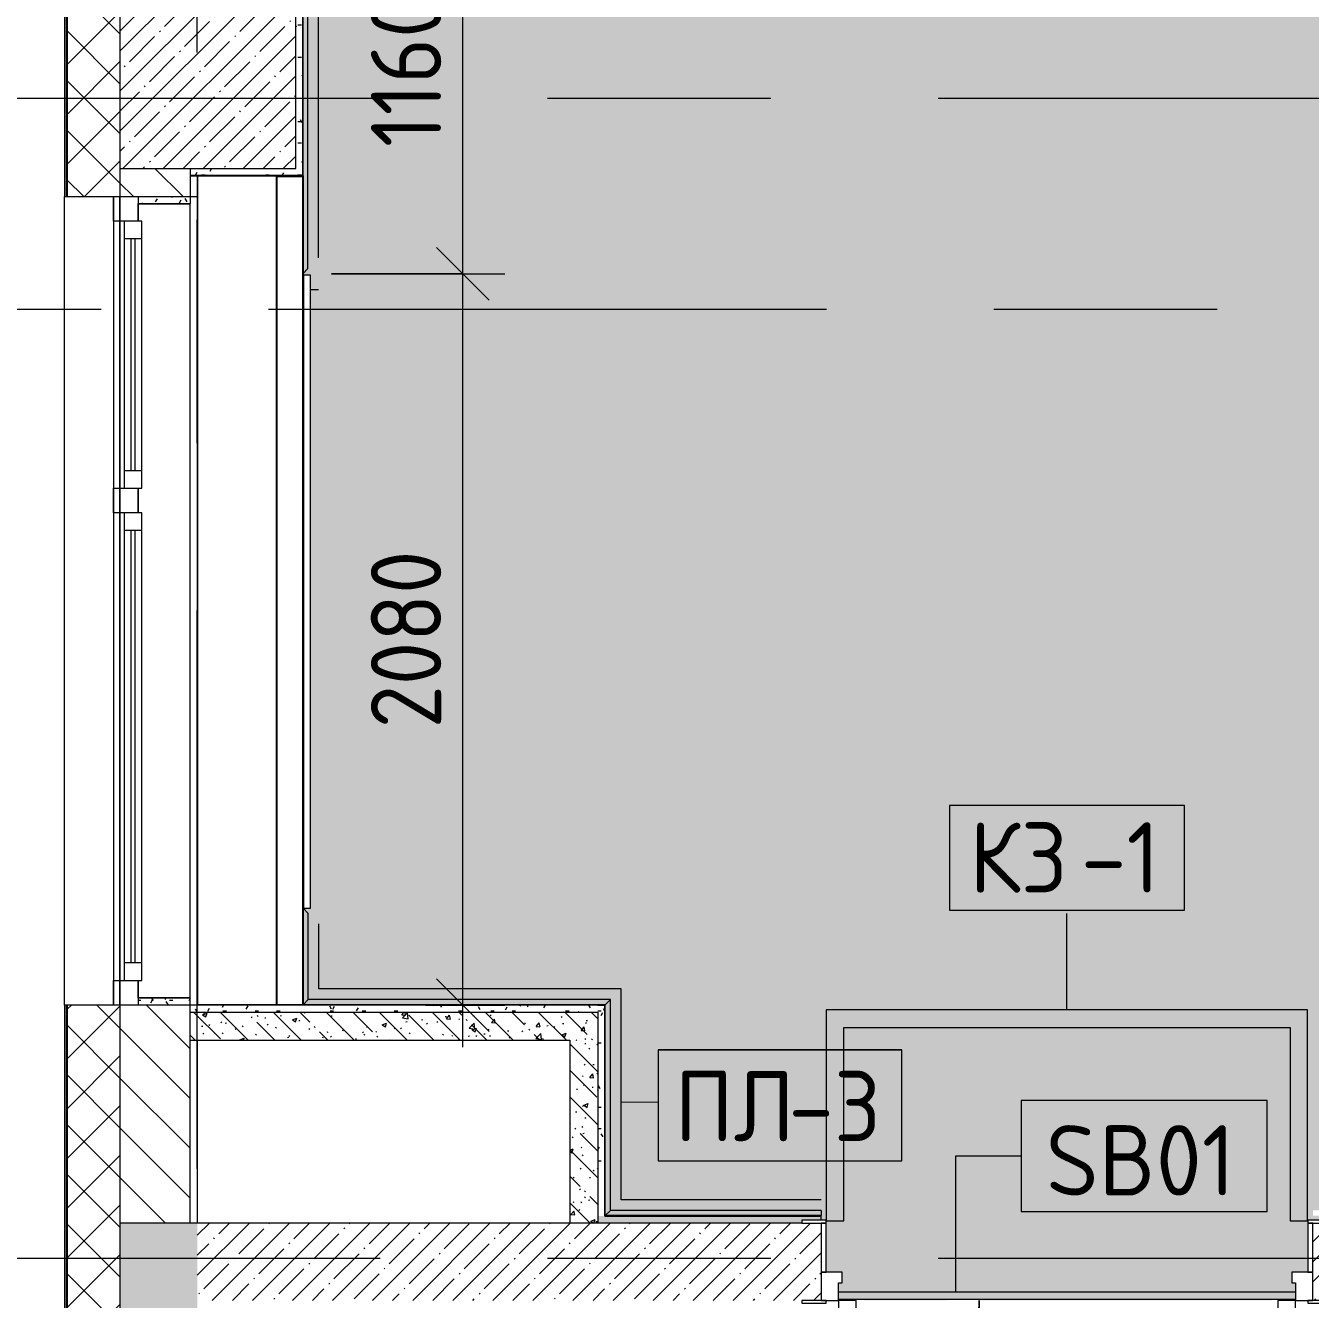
# Model space of a CAD drawing. Header units: millimetres. Extents: x -5368 to 196898, y -8553 to 29000.
# Drawn here: x -378 to 3277, y 7683 to 11306 of the extents above; entities that cross this region are included whole.
import ezdxf

# ---------------------------------------------------------------- set-up
doc = ezdxf.new("R2010")
doc.units = ezdxf.units.MM
doc.linetypes.add('Осевая', pattern=[3175, 635, -476.25, 1587.5, -476.25])
for name, color, linetype, lineweight in [('A-ANNO-DIMS', 7, 'Continuous', 9), ('A-ANNO-DIMS-100', 7, 'Continuous', 9), ('A-DOOR', 7, 'Continuous', 9), ('A-DOOR-1', 7, 'Continuous', 13), ('A-DOOR-FRAM', 7, 'Continuous', 13), ('A-FLOR-HRAL-IDEN', 7, 'Continuous', 9), ('A-FLOR-IDEN', 7, 'Continuous', 9), ('A-FLOR-PATT', 7, 'Continuous', 9), ('A-GENM-IDEN', 7, 'Continuous', 9), ('A-GLAZ', 7, 'Continuous', 9), ('A-GLAZ-1', 7, 'Continuous', 13), ('A-WALL', 7, 'Continuous', 9), ('I-WALL', 7, 'Continuous', 9), ('S-COLS', 7, 'Continuous', 9), ('Знаки', 7, 'Continuous', 9), ('Ограждение', 7, 'Continuous', 9), ('Оси-2', 7, 'Осевая', 9), ('Поручни', 7, 'Continuous', 9)]:
    doc.layers.add(name, color=color, linetype=linetype, lineweight=lineweight)
for name, color, linetype, lineweight, true_color in [('A-FLOR-1', 7, 'Continuous', 9, 0x787878), ('A-GENM-1', 7, 'Continuous', 9, 0x004000), ('A-GENM-2', 7, 'Continuous', 9, 0x8000ff), ('A-WALL-1', 9, 'Continuous', 9, 0x808080), ('A-WALL-FNSH-1', 9, 'Continuous', 9, 0x808080), ('I-WALL-1', 7, 'Continuous', 9, 0x787878), ('I-WALL-2', 9, 'Continuous', 9, 0x808080), ('S-COLS-1', 9, 'Continuous', 9, 0x808080)]:
    doc.layers.add(name, color=color, linetype=linetype, lineweight=lineweight, true_color=true_color)
doc.styles.add('GOST Common_1', font='GOST_Common.ttf', dxfattribs={"height": 200})
doc.styles.add('ISOCPEUR_1', font='isocpeur.ttf', dxfattribs={"width": 0.9, "height": 200})
doc.dimstyles.new('ISO-2_0_0_9К_Средний_округл2', dxfattribs={"dimscale": 304.8, "dimtxt": 199.196235, "dimasz": 0.492126, "dimexe": 0.393701, "dimexo": 0, "dimgap": 0, "dimtad": 1, "dimdec": 0, "dimrnd": 10, "dimzin": 0, "dimdsep": 46, "dimtxsty": 'ISOCPEUR_1', "dimblk1": 'OBLIQUE', "dimblk2": 'OBLIQUE', "dimsah": 1, "dimcen": 0.09, "dimdle": 0.393701, "dimazin": 0, "dimtfac": 1, "dimtdec": 4, "dimtix": 1, "dimtmove": 0, "dimatfit": 3, "dimfxl": 1, "dimtvp": 1, "dimtolj": 1, "dimtzin": 0, "dimarcsym": 2})
pattern_1 = [(45, (0, 0), (-57.0246, 57.0246), []), (45, (57.025, 0), (-57.0246, 57.0246), [100.806, -20.161, 3.353, -16.808])]
pattern_2 = [(135, (0, 0), (-75.4342, -75.4342), [106.68, -17.78, 3.556, -17.78]), (135, (0, 75.39), (-75.4342, -75.4342), []), (50, (0, 0), (127.5292, -11.1576), [13.335, -146.685]), (355, (0, 0), (-24.6697, 133.74), [10.668, -117.348]), (100.451, (10.63, -0.93), (102.8597, 122.5818), [11.333, -124.663]), (46.184, (0, 35.56), (189.7552, -29.4304), [20.002, -220.027]), (96.636, (15.81, 33.1), (166.182, 173.1996), [17, -186.995]), (351.184, (0, 35.56), (166.184, 173.1976), [16.002, -176.022]), (21, (17.78, 26.67), (106.1303, -71.586), [13.335, -146.685]), (326, (17.78, 26.67), (43.2619, 128.9318), [10.668, -117.348]), (71.451, (26.62, 20.7), (149.392, 57.345), [11.333, -124.663]), (37.5, (0, 0), (2.16223, 59.18836), [3.353, -112.573, 3.353, -115.773, -117.792]), (37.5, (0, 0), (2.16223, 59.18836), [-235.052, 3.353, -114.44]), (7.5, (0, 0), (46.77386, 70.12615), [3.353, -64.567, 3.353, -109.906, -44.894]), (7.5, (0, 0), (46.77386, 70.12615), [-181.178, 3.353, -41.542]), (327.5, (-39.65, 0), (94.91367, -4.0101), [3.353, -41.097, 3.353, -135.331, -184.023]), (327.5, (-39.65, 0), (94.91367, -4.0101), [-183.134, 3.353, -180.67]), (317.5, (-57.43, 0), (103.6906, 17.7988), [3.353, -54.432, 3.353, -88.748, -130.683]), (317.5, (-57.43, 0), (103.6906, 17.7988), [-149.885, 3.353, -127.33])]
pattern_3 = [(0, (0, 0), (121.92, 30.48), [10.058, -81.382, 10.058, -81.382, -487.68]), (0, (0, 0), (121.92, 30.48), [-182.88, 10.058, -172.822, 10.058, -81.382, -213.36]), (0, (0, 0), (121.92, 30.48), [-457.2, 10.058, -50.902, 10.058, -142.342]), (120, (45.72, 15.24), (-87.356454, 90.345817), [10.058, -81.382, 10.058, -81.382, -487.68]), (120, (45.72, 15.24), (-87.356454, 90.345817), [-182.88, 10.058, -172.822, 10.058, -81.382, -213.36]), (120, (45.72, 15.24), (-87.356454, 90.345817), [-457.2, 10.058, -50.902, 10.058, -142.342]), (240, (60.96, 76.2), (-34.563546, -120.825817), [10.058, -81.382, 10.058, -81.382, -487.68]), (240, (60.96, 76.2), (-34.563546, -120.825817), [-182.88, 10.058, -172.822, 10.058, -81.382, -213.36]), (240, (60.96, 76.2), (-34.563546, -120.825817), [-457.2, 10.058, -50.902, 10.058, -142.342])]

# ---------------------------------------------------------------- blocks, each defined once
blk = doc.blocks.new('120_Окно_СКБ_2Ст - 120_Окно_СКБ_2Ст 2300х2500 _мал створка справа_-22272277-План раскладки напольных покрытий 3 этажа в осях 1-12')
at = {"layer": 'A-GLAZ'}
for p, q in [((1150, -57), (-1150, -57)), ((-1030, -107), (200, -107)), ((370, -107), (1030, -107)), ((-1130, -127), (-1080, -127)), ((200, -117), (-1030, -117)), ((250, -127), (320, -127)), ((1030, -117), (370, -117)), ((1080, -127), (1130, -127))]:
    blk.add_line(p, q, dxfattribs=at)
at = {"layer": 'A-GLAZ-1'}
for p, q in [((-1150, -127), (-1150, -57)), ((-1150, -57), (-1080, -57)), ((-1080, -57), (-1080, -127)), ((250, -127), (250, -57)), ((250, -57), (320, -57)), ((320, -57), (320, -127)), ((1080, -127), (1080, -57)), ((1080, -57), (1150, -57)), ((1150, -57), (1150, -127)), ((250, -87), (-1080, -87)), ((-1080, -87), (-1080, -137)), ((-1030, -137), (-1030, -87)), ((200, -137), (200, -87)), ((250, -137), (250, -87)), ((1080, -87), (320, -87)), ((320, -87), (320, -137)), ((370, -137), (370, -87)), ((1030, -137), (1030, -87)), ((1080, -137), (1080, -87)), ((-1080, -127), (-1150, -127)), ((-1080, -137), (250, -137)), ((320, -127), (250, -127)), ((320, -137), (1080, -137)), ((1150, -127), (1080, -127))]:
    blk.add_line(p, q, dxfattribs=at)
blk = doc.blocks.new('110_Дверь_СКБ_2Ст - Д-1 Лестничная клетка EIS60-24280000-План раскладки напольных покрытий 3 этажа в осях 1-12')
at = {"layer": 'A-DOOR'}
for centre, radius, start, end in [((-637.5, 110), 900, 1.3415, 90), ((662.5, 110), 400, 90, 176.9726), ((-637.5, 110), 900, 0, 1.3415), ((662.5, 110), 400, 176.9726, 180)]:
    blk.add_arc(centre, radius, start, end, dxfattribs=at)
at = {"layer": 'A-DOOR-1'}
for p, q in [((-637.5, 1010), (-637.5, 131)), ((-587.5, 1010), (-637.5, 1010)), ((-587.5, 131), (-587.5, 1010)), ((662.5, 510), (612.5, 510)), ((612.5, 510), (612.5, 131)), ((662.5, 131), (662.5, 510)), ((-637.5, 131), (-637.5, 110)), ((-637.5, 110), (-587.5, 110)), ((-587.5, 110), (-587.5, 131)), ((612.5, 131), (612.5, 110)), ((612.5, 110), (662.5, 110)), ((662.5, 110), (662.5, 131))]:
    blk.add_line(p, q, dxfattribs=at)
at = {"layer": 'A-DOOR-FRAM'}
for p, q in [((-672.5, 118), (-742.5, 118)), ((-742.5, 118), (-742.5, 110)), ((-742.5, 110), (-672.5, 110)), ((-637.5, 110), (-687.5, 110)), ((-687.5, 110), (-687.5, 30)), ((-672.5, 110), (-672.5, 118)), ((-637.5, 60), (-637.5, 110)), ((662.5, 110), (662.5, 60)), ((712.5, 110), (662.5, 110)), ((767.5, 118), (697.5, 118)), ((697.5, 118), (697.5, 110)), ((697.5, 110), (767.5, 110)), ((712.5, 30), (712.5, 110)), ((767.5, 110), (767.5, 118)), ((-627.5, 60), (-637.5, 60)), ((-627.5, 30), (-627.5, 60)), ((662.5, 60), (652.5, 60)), ((652.5, 60), (652.5, 30)), ((-687.5, 30), (-627.5, 30)), ((-672.5, 30), (-687.5, 30)), ((-687.5, 30), (-687.5, -110)), ((-672.5, -110), (-672.5, 30)), ((652.5, 30), (712.5, 30)), ((712.5, 30), (697.5, 30)), ((697.5, 30), (697.5, -110)), ((712.5, -110), (712.5, 30)), ((-672.5, -110), (-742.5, -110)), ((-742.5, -110), (-742.5, -118)), ((-742.5, -118), (-672.5, -118)), ((-687.5, -110), (-672.5, -110)), ((-672.5, -118), (-672.5, -110)), ((697.5, -110), (712.5, -110)), ((767.5, -110), (697.5, -110)), ((697.5, -110), (697.5, -118)), ((697.5, -118), (767.5, -118)), ((767.5, -118), (767.5, -110))]:
    blk.add_line(p, q, dxfattribs=at)
blk = doc.blocks.new('BSC_Колонна _Прямоугольная - 500х500-V28-План раскладки напольных покрытий 3 этажа в осях 1-12')
at = {"layer": 'S-COLS'}
h = blk.add_hatch(dxfattribs=at)
h.set_pattern_fill('FP_34', color=256, style=0, pattern_type=2)
h.set_pattern_definition([(45, (-140, -11150), (-57.0246, 57.0246), []), (45, (-82.975, -11150), (-57.0246, 57.0246), [100.806, -20.161, 3.353, -16.808])])
h.paths.add_polyline_path([(-250, -250), (250, -250), (250, 250), (-250, 250), (-250, 82.9)])
at = {"layer": 'S-COLS-1'}
for p, q in [((250, 250), (-250, 250)), ((-250, 250), (-250, -250)), ((250, -250), (250, 250)), ((-250, -250), (250, -250))]:
    blk.add_line(p, q, dxfattribs=at)
blk = doc.blocks.new('Плинтус - Плинтус темный _ст_школа_-33413688-План раскладки напольных покрытий 3 этажа в осях 1-12')
at = {"layer": 'A-GENM-1'}
blk.add_hatch(color=256, dxfattribs=at).paths.add_polyline_path([(614, 0), (0, 0), (0, -15), (599, -15)])
for p, q in [((0, 0), (614, 0)), ((0, -15), (0, 0)), ((0, -15), (599, -15)), ((599, -15), (614, 0)), ((0, -45), (569, -45))]:
    blk.add_line(p, q, dxfattribs=at)
blk = doc.blocks.new('Плинтус - Плинтус темный _ст_школа_-33412924-План раскладки напольных покрытий 3 этажа в осях 1-12')
at = {"layer": 'A-GENM-1'}
blk.add_hatch(color=256, dxfattribs=at).paths.add_polyline_path([(0, 0), (15, -15), (615, -15), (600, 0)])
for p, q in [((0, 0), (600, 0)), ((0, 0), (15, -15)), ((15, -15), (615, -15)), ((615, -15), (600, 0)), ((45, -45), (645, -45))]:
    blk.add_line(p, q, dxfattribs=at)
blk = doc.blocks.new('Плинтус - Плинтус темный _ст_школа_-32862343-План раскладки напольных покрытий 3 этажа в осях 1-12')
at = {"layer": 'A-GENM-1'}
blk.add_hatch(color=256, dxfattribs=at).paths.add_polyline_path([(0, 0), (-15, -15), (845, -15), (860, 0), (95, 0)])
for p, q in [((0, 0), (-15, -15)), ((-15, -15), (845, -15)), ((0, 0), (860, 0)), ((845, -15), (860, 0)), ((-45, -45), (815, -45))]:
    blk.add_line(p, q, dxfattribs=at)
blk = doc.blocks.new('Плинтус - Плинтус керамогранит светло-серый-29857372-План раскладки напольных покрытий 3 этажа в осях 1-12')
at = {"layer": 'A-GENM-2'}
blk.add_hatch(color=256, dxfattribs=at).paths.add_polyline_path([(76, -15), (77, -15), (77, -4.3), (79.3, -4.3), (76, -1)])
for p, q in [((79.3, -4.3), (76, -1)), ((97, -45), (120, -45))]:
    blk.add_line(p, q, dxfattribs=at)
blk = doc.blocks.new('Плинтус - Плинтус темный _ст_школа_-32863783-План раскладки напольных покрытий 3 этажа в осях 1-12')
at = {"layer": 'A-GENM-1'}
blk.add_hatch(color=256, dxfattribs=at).paths.add_polyline_path([(1, -1), (15, -15), (1142.5, -15), (1156.5, -1), (105, -1)])
for p, q in [((1, -1), (15, -15)), ((15, -15), (1142.5, -15)), ((276.1, 0), (279.7, 0)), ((1142.5, -15), (1154.4, -3.1)), ((45, -45), (1112.5, -45))]:
    blk.add_line(p, q, dxfattribs=at)
blk = doc.blocks.new('Плинтус - Плинтус темный _ст_школа_-32863781-План раскладки напольных покрытий 3 этажа в осях 1-12')
at = {"layer": 'A-GENM-1'}
blk.add_hatch(color=256, dxfattribs=at).paths.add_polyline_path([(0, 0), (15, -15), (260, -15), (275, 0), (73.9, 0)])
for p, q in [((0, 0), (15, -15)), ((15, -15), (260, -15)), ((260, -15), (275, 0)), ((45, -45), (230, -45))]:
    blk.add_line(p, q, dxfattribs=at)
blk = doc.blocks.new('Съемный металлический экран с перфорацией - E1-31419150-План раскладки напольных покрытий 3 этажа в осях 1-12')
at = {"layer": 'Знаки'}
for p, q in [((1800, 20), (0, 20)), ((0, 20), (0, 0)), ((0, 0), (1800, 0)), ((1800, 0), (1800, 20))]:
    blk.add_line(p, q, dxfattribs=at)
blk = doc.blocks.new('Ограждение - Ограждение-32882156-План раскладки напольных покрытий 3 этажа в осях 1-12')
at = {"layer": 'Ограждение'}
blk.add_hatch(color=256, dxfattribs=at).paths.add_polyline_path([(2549.5, 7683.5), (3235, 7683.5), (3235, 7703.5), (1935, 7703.5), (1935, 7683.5)])
at = {"layer": 'Поручни'}
for p, q in [((3235, 7703.5), (1935, 7703.5)), ((1935, 7683.5), (3235, 7683.5))]:
    blk.add_line(p, q, dxfattribs=at)
blk = doc.blocks.new('Зашивка приборов отопления36 - Зашивка приборов отопления-33324807-План раскладки напольных покрытий 3 этажа в осях 1-12')
at = {"layer": 'A-WALL'}
for p, q in [((36488.8, 26793.4), (34188.8, 26793.4)), ((34188.8, 26567.4), (36548.8, 26567.4)), ((36545.1, 26567.4), (34188.8, 26567.4)), ((36545.1, 26492.4), (36545.1, 26567.4)), ((34188.8, 26492.4), (36545.1, 26492.4))]:
    blk.add_line(p, q, dxfattribs=at)
blk = doc.blocks.new('Mark Reiling - Mark Reiling-26174330-План раскладки напольных покрытий 3 этажа в осях 1-12')
at = {"layer": 'A-GENM-IDEN'}
for p, q in [((-3.47, 1.49), (-3.47, -1.663)), ((-3.47, 1.49), (3.47, 1.49)), ((3.47, 1.49), (-3.47, 1.49)), ((-3.47, 1.49), (-3.47, -1.663)), ((3.47, -1.663), (3.47, 1.49)), ((3.47, -1.663), (3.47, 1.49)), ((-3.47, -1.663), (3.47, -1.663)), ((-3.47, -1.663), (3.47, -1.663))]:
    blk.add_line(p, q, dxfattribs=at)
blk = doc.blocks.new('DIMBLOCK38-План раскладки напольных покрытий 3 этажа в осях 1-12')
at = {"layer": 'A-ANNO-DIMS-100', "lineweight": 20}
for p, q in [((865.4, 10600.3), (790.4, 10675.3)), ((865.4, 10600.3), (940.4, 10525.3)), ((865.4, 8520), (790.4, 8595)), ((865.4, 8520), (940.4, 8445))]:
    blk.add_line(p, q, dxfattribs=at)
at = {"layer": 'A-ANNO-DIMS-100'}
for p, q in [((492, 10600.3), (985.4, 10600.3)), ((865.4, 10600.3), (492, 10600.3)), ((865.4, 8400), (865.4, 10600.3)), ((759.3, 8520), (985.4, 8520)), ((865.4, 8520), (759.3, 8520))]:
    blk.add_line(p, q, dxfattribs=at)
at = {"layer": 'A-ANNO-DIMS-100', "color": 0, "insert": (604.1, 9307.3), "char_height": 200, "width": 606.782, "attachment_point": 1, "rotation": 90, "line_spacing_factor": 1.149209, "style": 'ISOCPEUR_1'}
blk.add_mtext('2080', dxfattribs=at)
blk = doc.blocks.new('_Oblique')
at = {"color": 0, "linetype": 'ByBlock', "lineweight": -2}
blk.add_line((-0.5, -0.5), (0.5, 0.5), dxfattribs=at)
blk = doc.blocks.new('DIMBLOCK39-План раскладки напольных покрытий 3 этажа в осях 1-12')
at = {"layer": 'A-ANNO-DIMS-100', "lineweight": 20}
for p, q in [((865.4, 11757.8), (790.4, 11832.8)), ((865.4, 11757.8), (940.4, 11682.8)), ((865.4, 10600.3), (790.4, 10675.3)), ((865.4, 10600.3), (940.4, 10525.3))]:
    blk.add_line(p, q, dxfattribs=at)
at = {"layer": 'A-ANNO-DIMS-100'}
for p, q in [((455, 11757.8), (985.4, 11757.8)), ((865.4, 11757.8), (455, 11757.8)), ((865.4, 10600.3), (865.4, 11757.8)), ((492, 10600.3), (985.4, 10600.3)), ((865.4, 10600.3), (492, 10600.3))]:
    blk.add_line(p, q, dxfattribs=at)
at = {"layer": 'A-ANNO-DIMS-100', "color": 0, "insert": (604.1, 10960.7), "char_height": 200, "width": 524.039, "attachment_point": 1, "rotation": 90, "line_spacing_factor": 1.149209, "style": 'ISOCPEUR_1'}
blk.add_mtext('1160', dxfattribs=at)
blk = doc.blocks.new('М_перекрытий_ЭП - Типоразмер-25383776-План раскладки напольных покрытий 3 этажа в осях 1-12')
at = {"layer": 'A-FLOR-IDEN'}
for p, q in [((3.352, 1.578), (-3.336, 1.578)), ((-3.336, 1.578), (-3.336, -1.406)), ((3.352, -1.406), (3.352, 1.578)), ((-3.336, -1.406), (3.352, -1.406))]:
    blk.add_line(p, q, dxfattribs=at)
blk = doc.blocks.new('М_ограждение1 - Типоразмер-32868623-План раскладки напольных покрытий 3 этажа в осях 1-12')
at = {"layer": 'A-FLOR-HRAL-IDEN'}
for p, q in [((3.352, 1.797), (-3.648, 1.797)), ((-3.648, 1.797), (-3.648, -1.359)), ((3.352, -1.359), (3.352, 1.797)), ((-3.648, -1.359), (3.352, -1.359))]:
    blk.add_line(p, q, dxfattribs=at)

msp = doc.modelspace()

# ---------------------------------------------------------------- hatches: boundary and pattern name
at = {"layer": 'A-FLOR-PATT'}
h = msp.add_hatch(color=256, dxfattribs=at)
h.paths.add_polyline_path([(3168.2, 7680), (3168.2, 7682.7), (2007, 7682.7), (2007, 7680), (2242.9, 7680), (2243.2, 7682.7), (2333.2, 7682.7), (2333.4, 7680), (2549.5, 7680)])
h.paths.add_polyline_path([(3219.7, 7703.5), (3235, 7703.5), (3235, 7730), (3225, 7730), (3225, 7760), (3270, 7760), (3270, 7908), (3285, 7908), (3285, 7920), (4098.1, 7921), (4098.1, 8902), (4210.3, 8899.4), (4321.5, 8884.3), (4430.3, 8856.6), (4535.2, 8817), (4635, 8765.7), (4728.5, 8703.6), (4814.3, 8631.3), (4891.4, 8549.8), (4958.9, 8460.1), (5015.9, 8363.4), (5061.6, 8261), (5095.4, 8154), (5134.3, 8218.9), (5181.8, 8277.7), (5237, 8329.5), (5298.9, 8373), (5367.6, 8408.1), (5437.6, 8432.5), (5511.8, 8447.2), (5587.3, 8451.5), (5587.3, 7920), (13584.2, 7921), (13584.2, 8947.1), (13697.2, 8945.7), (13809.3, 8932), (13919.4, 8906.3), (14026, 8868.9), (14128, 8820.2), (14224.1, 8760.8), (14320, 8684.8), (14394.3, 8612.7), (14466.5, 8525.7), (14532.7, 8423.9), (14580.6, 8331.1), (14621.2, 8225.6), (14650.3, 8116.4), (14688.7, 8162.2), (14734, 8201.2), (14785, 8232.4), (14840.3, 8254.9), (14898.6, 8268.2), (14958.3, 8271.9), (14958.3, 7920), (20210.1, 7920.5), (20210.1, 7935.5), (22604.9, 7935.5), (22604.9, 8947.1), (22717.9, 8945.7), (22830.1, 8932), (22940.1, 8906.3), (23046.7, 8868.9), (23152.1, 8818.1), (23244.8, 8760.8), (23340.7, 8684.8), (23415, 8612.7), (23487.2, 8525.7), (23553.4, 8423.9), (23601.3, 8331.1), (23642, 8225.6), (23671, 8116.4), (23709.4, 8162.2), (23754.7, 8201.2), (23805.7, 8232.4), (23861, 8254.9), (23919.3, 8268.2), (23979, 8271.9), (23979, 7920), (26415, 7921), (26415, 8900), (26455, 8900), (26455, 8793.6), (26538.9, 8793.4), (26642.1, 8781.1), (26743.2, 8756.9), (26840.8, 8721.2), (26933.6, 8674.4), (27020.4, 8617.2), (27099.9, 8550.3), (27171.2, 8474.6), (27233.2, 8391.2), (27285.1, 8301.2), (27326.2, 8205.7), (27355.9, 8106.1), (27374, 8003.8), (27380, 7920), (27465, 7921), (27465, 7936), (30494.4, 7936), (30494.4, 8897.4), (30606.6, 8894.9), (30717.8, 8879.7), (30826.6, 8852.1), (30936.9, 8809.8), (31031.4, 8761.2), (31124.9, 8699.1), (31210.7, 8626.8), (31287.9, 8545.3), (31355.4, 8455.6), (31412.4, 8358.9), (31458.1, 8256.4), (31492, 8149.4), (31531.6, 8215.2), (31578.5, 8273.3), (31633.8, 8325), (31695.7, 8368.6), (31763.5, 8403.3), (31834.6, 8428), (31908.9, 8442.7), (31984.5, 8446.9), (31984.5, 7920), (33010, 7921), (33010, 7936), (38504, 7936), (38504, 7989.9), (38498.9, 7989.9), (38498.9, 8117.6), (37568, 8117.6), (37573.3, 8219.4), (37590.7, 8325.3), (37615.8, 8418.6), (37652.5, 8513.7), (37698.9, 8604.4), (37757.7, 8693.5), (37819.1, 8768.8), (37891.4, 8840.6), (37970.9, 8904.5), (38056.7, 8959.6), (38155, 9008.1), (38243.2, 9041.4), (38135.8, 9081.9), (38044.9, 9127.3), (37955.6, 9184.5), (37871.9, 9252), (37795.9, 9328.1), (37728.6, 9411.9), (37670.7, 9502.5), (37623, 9598.8), (37585.9, 9699.7), (37559.9, 9804), (37545.3, 9910.5), (37542.3, 10018), (38498.9, 10018), (38498.9, 10129.9), (38519, 10130), (38504, 10145), (38504, 10664), (37954, 10664), (37954, 11235), (38234, 11235), (38234, 12138.5), (38041.4, 12138.5), (38041.4, 13508.5), (38239.6, 13508.5), (38234, 13514.1), (38234, 14964), (33646, 14964), (33646, 14565), (32974, 14565), (32974, 14944), (31797.6, 14944), (31797.6, 13744), (31781.2, 13744), (31781.2, 10859), (20231, 10859), (20230, 10864), (16910, 10864), (16910, 10879), (16910, 10880), (16910, 10892), (16888.9, 10892), (16888.9, 10005.1), (16787.2, 10008.6), (16686.5, 10023.7), (16588.2, 10050), (16493.5, 10087.4), (16403.7, 10135.3), (16319.9, 10193.1), (16243.2, 10260), (16174.6, 10335.2), (16114.9, 10417.7), (16065.1, 10506.4), (16023.3, 10608.1), (15995.7, 10705.3), (15979.7, 10798.2), (15973.9, 10892), (15960, 10892), (15960, 10880), (15361, 10880), (15361, 10892), (15336, 10892), (15336, 10890), (15333.9, 10890), (15333.9, 10005.1), (15232.2, 10008.6), (15131.5, 10023.7), (15033.2, 10050), (14938.5, 10087.4), (14848.7, 10135.3), (14764.9, 10193.1), (14688.2, 10260), (14619.6, 10335.2), (14559.9, 10417.7), (14510.1, 10506.4), (14468.3, 10608.1), (14440.7, 10705.3), (14424.7, 10798.2), (14418.9, 10892), (14411, 10892), (14411, 10880), (14411, 10879), (14411, 10864), (12925.3, 10864), (12925.3, 10880), (425, 10880), (425, 10615.3), (411, 10600.3), (412, 10598.3), (414.3, 10596), (432, 10596), (432, 8796), (412, 8796), (412, 8795), (426, 8781), (426, 8536), (1286, 8536), (1286, 7936), (1885, 7936), (1885, 7921), (1885, 7920), (1885, 7908), (1899.8, 7908), (1899.8, 8506.5), (3269.7, 8506.5), (3269.7, 7906.5), (3219.7, 7906.5), (3219.7, 8456.5), (1949.8, 8456.5), (1949.8, 7906.5), (1900, 7906.5), (1900, 7760), (1945, 7760), (1945, 7730), (1935, 7730), (1935, 7703.5), (3168.2, 7703.5)])
h.paths.add_polyline_path([(31894.5, 7920), (31894.5, 8349.4), (31827.3, 8331.6), (31763.1, 8303.4), (31704.8, 8266.4), (31652.5, 8220.5), (31607.8, 8167.2), (31571.8, 8107.7), (31545.3, 8043.4), (31528.9, 7975.8), (31524.2, 7920), (31875, 7920)])
h.paths.add_polyline_path([(31432.2, 7920), (31426.9, 8011.3), (31408.7, 8114.6), (31378.7, 8215.2), (31337.2, 8311.6), (31284.9, 8402.6), (31222.4, 8486.9), (31150.5, 8563.4), (31070.3, 8631), (30982.7, 8689), (30889.1, 8736.3), (30790.6, 8772.6), (30688.5, 8797.2), (30584.4, 8809.8), (30584.4, 7920), (31426.9, 7920)])
h.paths.add_polyline_path([(26883.4, 7920), (27288.8, 7921), (27282.8, 8003.8), (27268.1, 8086.7), (27240.9, 8176.8), (27203.4, 8263.2), (27156.1, 8344.5), (27099.6, 8419.9), (27034.7, 8488), (26962.3, 8548.2), (26883.4, 8599.5), (26799, 8641.2), (26710.3, 8672.8), (26618.6, 8693.8), (26525, 8704), (26525, 7920), (26585.9, 7920)])
h.paths.add_polyline_path([(23602, 7920), (23597.7, 8003.8), (23578.3, 8116.4), (23549.5, 8216.5), (23515.1, 8303.3), (23466.4, 8395.2), (23408.1, 8481.2), (23333.9, 8566.8), (23265.1, 8631.8), (23182.3, 8694.6), (23093, 8748), (22998.6, 8791.3), (22899.9, 8824.2), (22798.3, 8846.1), (22694.9, 8856.8), (22694.9, 7920), (23597.7, 7920)])
h.paths.add_polyline_path([(23698.7, 7920), (23889, 7921), (23889, 8169.4), (23834.5, 8145.8), (23786.2, 8111.2), (23746.4, 8067.1), (23716.8, 8015.7), (23698.7, 7959.1), (23694.9, 7920)])
h.paths.add_polyline_path([(14813.8, 7920), (14868.3, 7920), (14868.3, 8169.4), (14813.8, 8145.8), (14765.5, 8111.2), (14725.7, 8067.1), (14696.1, 8015.7), (14678, 7959.1), (14674.2, 7920), (14791.7, 7920)])
h.paths.add_polyline_path([(14532.7, 7920), (14581.3, 7920), (14576.9, 8003.8), (14557.6, 8116.4), (14528.8, 8216.5), (14494.3, 8303.3), (14445.7, 8395.2), (14387.3, 8481.2), (14313.2, 8566.8), (14244.4, 8631.8), (14161.5, 8694.6), (14072.3, 8748), (13977.8, 8791.3), (13879.2, 8824.2), (13777.6, 8846.1), (13674.2, 8856.8), (13674.2, 7920), (14224.3, 7920)])
h.paths.add_polyline_path([(5395, 7920), (5499.8, 7920), (5499.8, 8354.4), (5431.9, 8336.6), (5366.2, 8307.7), (5302.8, 8266.1), (5255.6, 8224.7), (5210.6, 8170.9), (5174.5, 8110.8), (5148, 8045.8), (5131.9, 7977.5), (5127.4, 7920), (5367.6, 7920)])
h.paths.add_polyline_path([(5012.2, 7920), (5035.7, 7920), (5030.4, 8012.3), (5012.2, 8115.7), (4982.2, 8216.2), (4940.7, 8312.6), (4888.1, 8404), (4825.9, 8487.9), (4754.1, 8564.3), (4673.9, 8632), (4586.4, 8689.9), (4492.8, 8737.3), (4394.3, 8773.6), (4292.3, 8798.2), (4188.1, 8810.8), (4188.1, 7920)])
h.paths.add_polyline_path([(26365, 7921), (24051, 7921), (24051, 7936), (26365, 7936)])
h.paths.add_polyline_path([(17270, 7921), (15009.3, 7921), (15009.3, 7936), (20209.3, 7936), (20209.3, 7921), (17658.1, 7921)])
h.paths.add_polyline_path([(9417.1, 7921), (6529.3, 7921), (6530, 7936), (13569.3, 7936), (13569.3, 7921), (10790.6, 7921)])
h.paths.add_polyline_path([(3308.9, 7921), (3285, 7921), (3285, 7936), (4030, 7936), (4030, 7921), (3313.3, 7921)])
h.paths.add_polyline_path([(38498.9, 8207.6), (38498.9, 8994.8), (38435.6, 8990.8), (38342.6, 8975.2), (38243.2, 8946.2), (38147.8, 8905.6), (38068, 8861.4), (37987, 8803.7), (37913.1, 8737.2), (37847.1, 8662.7), (37790, 8581.2), (37742.4, 8493.9), (37705, 8401.7), (37678.3, 8305.8), (37662.6, 8207.6), (38462.7, 8207.6)])
h.paths.add_polyline_path([(38498.9, 9089.2), (38498.9, 9928), (37634.3, 9928), (37647.7, 9824.3), (37673, 9722.8), (37709.8, 9624.9), (37757.7, 9531.9), (37816, 9445), (37883.9, 9365.5), (37960.6, 9294.3), (38046.1, 9231.8), (38142.3, 9178), (38232.1, 9139.9), (38332.5, 9110.4), (38440.7, 9092.4)])
h.paths.add_polyline_path([(16798.9, 10097.9), (16798.9, 10891), (16465.2, 10891), (16465.2, 10863.8), (16363.5, 10891), (16064.5, 10891), (16070.5, 10798.2), (16090, 10697.9), (16122.3, 10600.2), (16160.4, 10517.8), (16212.9, 10433.3), (16275.5, 10356), (16347.1, 10286.9), (16426.7, 10227.3), (16513, 10177.8), (16604.8, 10139.5), (16700.6, 10112.7), (16787.2, 10099.7)])
h.paths.add_polyline_path([(15243.9, 10097.9), (15243.9, 10890), (15163.2, 10890), (15065.3, 10863.8), (15065.3, 10890), (14535.7, 10890), (14535.7, 10863.8), (14510.7, 10870.5), (14515.5, 10798.2), (14535, 10697.9), (14567.3, 10600.2), (14605.4, 10517.8), (14657.9, 10433.3), (14720.5, 10356), (14792.1, 10286.9), (14871.7, 10227.3), (14958, 10177.8), (15049.8, 10139.5), (15145.6, 10112.7), (15232.2, 10099.7)])
h.paths.add_polyline_path([(38520, 10130), (38519, 10680), (38519, 10679), (38519, 10130)])
h.paths.add_polyline_path([(38494.5, 10679), (38494.5, 10680), (37970, 10680), (37970.2, 10679), (38260.7, 10679)])
h.paths.add_polyline_path([(15960, 10864), (15361, 10864), (15361, 10879), (15960, 10879), (15960, 10871.3)])
h.paths.add_polyline_path([(390, 10876.4), (410, 10876.4), (410, 10880), (336, 10880), (336, 10876.4)])
h.paths.add_polyline_path([(17658.1, 10879), (20231, 10880), (20230, 10880), (17130, 10879)])
h.paths.add_polyline_path([(38250, 11220), (38250, 11221), (38249, 11220)])
h.paths.add_polyline_path([(38532, 12100), (38532, 12124.3), (38490, 12124.3), (38490, 12100)])
h.paths.add_polyline_path([(38680, 12161), (38680, 12185), (38710, 12185), (38710, 12175), (38750, 12175), (38750, 12368.8), (38747.7, 12370), (38747.7, 13475), (38710, 13475), (38710, 13465), (38680, 13465), (38680, 13505), (38641.4, 13505), (38641.4, 13499.1), (38677.9, 13499.1), (38662.9, 13484.1), (38641.4, 13484.1), (38641.4, 13458.5), (38533.5, 13458.5), (38533.5, 12188.5), (38641.4, 12188.5), (38641.4, 12161)])
h.paths.add_polyline_path([(38260.7, 12188.5), (38488.5, 12188.5), (38488.5, 13458.5), (38091.4, 13458.5), (38091.4, 12188.5), (38250, 12188.5)])
h.paths.add_polyline_path([(38490, 13525), (38532, 13526.1), (38532, 13550), (38490, 13550), (38490, 13532.1)])
h.paths.add_polyline_path([(31781.2, 13759), (31782.6, 13760), (31782.6, 14960), (31781.2, 14959), (31781.2, 13760)])
h.paths.add_polyline_path([(33630, 14580), (33631, 14580.1), (33631, 14979), (33630, 14979), (33630, 14600)])
h.paths.add_polyline_path([(32989, 14580), (32990, 14580), (32989, 14960), (32989, 14959), (32989, 14580.3)])
h = msp.add_hatch(color=256, dxfattribs=at)
h.paths.add_polyline_path([(31782.2, 10859), (31782.2, 13744), (20246, 13744), (20246, 10864), (20242.2, 10864), (20242.2, 10859), (28646.2, 10859)])
h.paths.add_polyline_path([(12925.3, 10880), (12925.3, 11760), (12361.3, 11760.5), (12361.3, 11800), (12925.3, 11800), (12925.3, 12640), (12361.3, 12640), (12361.3, 12680), (12925.3, 12680), (12925.3, 13520), (12361.3, 13520), (12361.3, 13560), (12925.3, 13560), (12925.3, 14429.9), (12361.3, 14429.9), (12361.3, 14469.9), (12925.3, 14469.9), (12925.3, 14565), (12114.5, 14565), (12114.5, 14560), (10314.5, 14560), (10314.5, 14565), (8900, 14565), (8900, 14560), (7100, 14560), (7100, 14565), (6124, 14565), (6124, 14964), (5676, 14964), (5676, 13984), (3094, 13984), (3094, 14944), (426, 14944), (426, 13574), (411, 13559), (415.3, 13554.7), (432, 13554.7), (432, 11754.7), (413.1, 11754.7), (425, 11742.8), (425, 10880), (12164.1, 10880)])
h.paths.add_polyline_path([(3109, 13999), (3110, 14000), (3109, 13999.5)])
h.paths.add_polyline_path([(12940.3, 14469.9), (12941.3, 14469.9), (12940.3, 14519.9)])
h.paths.add_polyline_path([(6139, 14580), (6140, 14580), (6139, 14580.8)])
h.paths.add_polyline_path([(12941.2, 14976), (12941.3, 14976), (12941.2, 14979)])
msp.add_hatch(color=256, dxfattribs=at).paths.add_polyline_path([(1900, 7906.5), (1949.8, 7906.5), (1949.8, 8456.5), (3219.7, 8456.5), (3219.7, 7906.5), (3269.7, 7906.5), (3269.7, 8506.5), (1899.8, 8506.5), (1900, 7908)])
at = {"layer": 'A-WALL'}
h = msp.add_hatch(dxfattribs=at)
h.set_pattern_fill('FP_11', color=256, style=0, pattern_type=2)
h.set_pattern_definition([(45, (0, 0), (-70.7107, 70.7107), []), (135, (0, 0), (-70.7107, -70.7107), [])])
h.paths.add_polyline_path([(-260, -100), (-110, -100), (-110, 5220), (-260, 5220), (-260, 153.5)])
h.paths.add_polyline_path([(-260, 7320), (-110, 7320), (-110, 8520), (-260, 8520)])
h.paths.add_polyline_path([(-260, 10820), (-110, 10820), (-110, 12220), (-260, 12220)])
h.paths.add_polyline_path([(-260, 13120), (-110, 13120), (-110, 15073), (-260, 15073), (-260, 14843)])
at = {"layer": 'I-WALL'}
h = msp.add_hatch(dxfattribs=at)
h.set_pattern_fill('FP_10', color=256, style=0, pattern_type=2)
h.set_pattern_definition([(135, (0, 0), (-70.7107, -70.7107), [])])
h.paths.add_polyline_path([(90, 7900), (90, 8520), (-110, 8520), (-110, 7900)])
h.paths.add_polyline_path([(-110, 10820), (90, 10820), (90, 10900), (-110, 10900)])
h.paths.add_polyline_path([(90, 11400), (90, 12220), (-110, 12220), (-110, 11400)])
h.paths.add_polyline_path([(-110, 13120), (90, 13120), (90, 14680), (-110, 14680), (-110, 13343.2)])
h = msp.add_hatch(dxfattribs=at)
h.set_pattern_fill('FP_12', color=256, style=0, pattern_type=2)
h.set_pattern_definition(pattern_1)
h.paths.add_polyline_path([(-110, -100), (110, -100), (110, 5220), (-110, 5220), (-110, 153.5)])
h.paths.add_polyline_path([(-110, 7320), (110, 7320), (110, 7900), (-110, 7900), (-110, 7539.8)])
h = msp.add_hatch(dxfattribs=at)
h.set_pattern_fill('FP_12', color=256, style=0, pattern_type=2)
h.set_pattern_definition(pattern_1)
h.paths.add_polyline_path([(3750, 7680), (3750, 7900), (3730, 7900), (3730, 7680)])
h.paths.add_polyline_path([(3340, 7680), (3510, 7680), (3510, 7900), (3285, 7900), (3285, 7680)])
h.paths.add_polyline_path([(1885, 7680), (1885, 7900), (110, 7900), (110, 7680), (1862.8, 7680)])
at = {"layer": 'I-WALL-1'}
h = msp.add_hatch(dxfattribs=at)
h.set_pattern_fill('FP_19', color=256, style=0, pattern_type=2)
h.set_pattern_definition(pattern_2)
h.paths.add_polyline_path([(1250, 8420), (1250, 8500), (90, 8500), (90, 8420), (1176, 8420)])
h = msp.add_hatch(dxfattribs=at)
h.set_pattern_fill('FP_19', color=256, style=0, pattern_type=2)
h.set_pattern_definition(pattern_2)
h.paths.add_polyline_path([(1170, 7900), (1250, 7900), (1250, 8420), (1170, 8420)])
at = {"layer": 'I-WALL-2'}
h = msp.add_hatch(dxfattribs=at)
h.set_pattern_fill('FP_36', color=256, style=0, pattern_type=2)
h.set_pattern_definition(pattern_3)
h.paths.add_polyline_path([(390, 10900), (410, 10900), (410, 11420), (390, 11420), (390, 11232.9)])
h = msp.add_hatch(dxfattribs=at)
h.set_pattern_fill('FP_36', color=256, style=0, pattern_type=2)
h.set_pattern_definition(pattern_3)
h.paths.add_polyline_path([(110, 8500), (110, 8520), (90, 8520), (90, 8500)])
h.paths.add_polyline_path([(90, 10820), (110, 10820), (110, 10900), (90, 10900), (90, 10879)])
h = msp.add_hatch(dxfattribs=at)
h.set_pattern_fill('FP_36', color=256, style=0, pattern_type=2)
h.set_pattern_definition(pattern_3)
h.paths.add_polyline_path([(390, 10880), (410, 10880), (410, 10900), (110, 10900), (110, 10880)])
h = msp.add_hatch(dxfattribs=at)
h.set_pattern_fill('FP_36', color=256, style=0, pattern_type=2)
h.set_pattern_definition(pattern_3)
h.paths.add_polyline_path([(90, 10800), (90, 10820), (-58, 10820), (-58, 10800)])
h = msp.add_hatch(dxfattribs=at)
h.set_pattern_fill('FP_36', color=256, style=0, pattern_type=2)
h.set_pattern_definition(pattern_3)
h.paths.add_polyline_path([(90, 8520), (90, 8540), (-58, 8540), (-58, 8520)])
h = msp.add_hatch(dxfattribs=at)
h.set_pattern_fill('FP_36', color=256, style=0, pattern_type=2)
h.set_pattern_definition(pattern_3)
h.paths.add_polyline_path([(1176, 8500), (1250, 8500), (1250, 8520), (90, 8520), (90, 8500), (489.3, 8500)])
h = msp.add_hatch(dxfattribs=at)
h.set_pattern_fill('FP_36', color=256, style=0, pattern_type=2)
h.set_pattern_definition(pattern_3)
h.paths.add_polyline_path([(1250, 7920), (1270, 7920), (1270, 8520), (1250, 8520), (1250, 8420)])
h = msp.add_hatch(dxfattribs=at)
h.set_pattern_fill('FP_36', color=256, style=0, pattern_type=2)
h.set_pattern_definition(pattern_3)
h.paths.add_polyline_path([(38490, 7900), (38520, 7900), (38520, 7920), (33010, 7920), (33010, 7900), (38432.4, 7900)])
h.paths.add_polyline_path([(29809.7, 7900), (30510, 7900), (30510, 7920), (27465, 7920), (27465, 7908), (27495, 7908), (27495, 7900), (29209.7, 7900)])
h.paths.add_polyline_path([(25899.2, 7900), (26335, 7900), (26335, 7908), (26365, 7908), (26365, 7920), (24051, 7920), (24051, 7900), (25560, 7900)])
h.paths.add_polyline_path([(22510, 7900), (22611, 7900), (22611, 7920), (15009.3, 7920), (15009.3, 7900), (21910, 7900)])
h.paths.add_polyline_path([(13569.3, 7900), (13569.3, 7920), (6530, 7920), (6530, 7900), (13537.6, 7900)])
h.paths.add_polyline_path([(3923, 7900), (4030, 7900), (4030, 7920), (3285, 7920), (3285, 7908), (3340, 7908), (3340, 7900), (3730, 7900)])
h.paths.add_polyline_path([(1830, 7900), (1830, 7908), (1885, 7908), (1885, 7920), (1250, 7920), (1250, 7900)])

# ---------------------------------------------------------------- linework, layer by layer
at = {"layer": 'A-FLOR-1'}
for p, q in [((111, 10880), (111, 8521)), ((335, 8521), (335, 10880)), ((111, 8521), (335, 8521)), ((1899.8, 8506.5), (1899.8, 7908)), ((3269.7, 8506.5), (1899.8, 8506.5)), ((3269.7, 7906.5), (3269.7, 8506.5)), ((1949.8, 7906.5), (1949.8, 8456.5)), ((1949.8, 8456.5), (3219.7, 8456.5)), ((3219.7, 8456.5), (3219.7, 7906.5)), ((1900, 7906.5), (1949.8, 7906.5)), ((3219.7, 7906.5), (3269.7, 7906.5))]:
    msp.add_line(p, q, dxfattribs=at)
at = {"layer": 'A-FLOR-HRAL-IDEN'}
for p, q in [((2268.2, 8090.9), (2455, 8090.9)), ((2268.2, 7703), (2268.2, 8090.9))]:
    msp.add_line(p, q, dxfattribs=at)
at = {"layer": 'A-FLOR-IDEN'}
msp.add_line((2584.8, 8506.5), (2584.8, 8780.5), dxfattribs=at)
at = {"layer": 'A-GENM-IDEN'}
msp.add_line((1316, 8243.5), (1421.3, 8245), dxfattribs=at)
at = {"layer": 'A-WALL'}
for p, q in [((-263, 12220), (-263, 10820)), ((-260, 12220), (-260, 10820)), ((-110, 10900), (-110, 8520)), ((90, 10900), (90, 10800)), ((110, 10880), (110, 10820)), ((-268, 8520), (-268, 10820)), ((-263, 8520), (-263, 7320)), ((-260, 8520), (-260, 7320)), ((-110, 8520), (-110, 7320)), ((110, 8520), (111, 8520)), ((1250, 8520), (111, 8520)), ((90, 8500), (1250, 8500)), ((1250, 8500), (1250, 7900)), ((110, 7900), (-110, 7900)), ((1830, 7900), (1250, 7900)), ((1271, 7921), (1271, 7920))]:
    msp.add_line(p, q, dxfattribs=at)
at = {"layer": 'A-WALL-1'}
for p, q in [((410, 10880), (410, 11420)), ((-260, 10820), (110, 10820)), ((-58, 10820), (-58, 10800)), ((-58, 10800), (90, 10800)), ((110, 8520), (-260, 8520)), ((90, 8540), (-58, 8540)), ((-58, 8540), (-58, 8520)), ((90, 7900), (90, 8540)), ((110, 8500), (110, 8520)), ((1270, 7920), (1270, 8520)), ((90, 8420), (1170, 8420)), ((1170, 8420), (1170, 7900)), ((1250, 7900), (110, 7900)), ((1271, 7920), (1270, 7920)), ((1885, 7908), (1885, 7920))]:
    msp.add_line(p, q, dxfattribs=at)
at = {"layer": 'A-WALL-FNSH-1'}
for p, q in [((-268, 12220), (-268, 10820)), ((411, 10879), (411, 11421)), ((410, 10880), (90, 10880)), ((90, 10879), (110, 10879)), ((111, 10879), (411, 10879)), ((-268, 10820), (-260, 10820)), ((-58, 10800), (-58, 10799)), ((-58, 10799), (90, 10799)), ((90, 10799), (90, 10800)), ((110, 10820), (111, 10820)), ((-260, 8520), (-268, 8520)), ((-268, 8520), (-268, 7320)), ((90, 8541), (-58, 8541)), ((-58, 8541), (-58, 8540)), ((90, 8540), (90, 8541)), ((1271, 8521), (111, 8521)), ((111, 8521), (111, 8520)), ((1250, 8520), (1270, 8520)), ((1271, 7921), (1271, 8521)), ((1885, 7921), (1271, 7921)), ((1271, 7920), (1885, 7920)), ((1885, 7920), (1885, 7921))]:
    msp.add_line(p, q, dxfattribs=at)
at = {"layer": 'I-WALL'}
for p, q in [((410, 8521), (410, 10879)), ((411, 10879), (411, 8521)), ((-110, 8520), (-110, 10820)), ((90, 8541), (90, 10799)), ((110, 10820), (110, 8520)), ((110, 8520), (90, 8520)), ((111, 8521), (111, 8521)), ((110, 8420), (110, 7900))]:
    msp.add_line(p, q, dxfattribs=at)
at = {"layer": 'Оси-2'}
for p, q in [((110, 593.7), (110, 12880)), ((-2068.1, 11100), (36260, 11100)), ((-798.1, 10500), (36260, 10500)), ((-2068.1, 7800), (36260, 7800))]:
    msp.add_line(p, q, dxfattribs=at)

# ---------------------------------------------------------------- block references
at = {"layer": 'A-DOOR', "rotation": 180}
msp.add_blockref('110_Дверь_СКБ_2Ст - Д-1 Лестничная клетка EIS60-24280000-План раскладки напольных покрытий 3 этажа в осях 1-12', (2597.5, 7790), dxfattribs=at)
at = {"layer": 'A-FLOR-HRAL-IDEN', "xscale": 99.99999999999993, "yscale": 99.99999999999993, "zscale": 99.99999999999993}
msp.add_blockref('М_ограждение1 - Типоразмер-32868623-План раскладки напольных покрытий 3 этажа в осях 1-12', (2819.8, 8068.7), dxfattribs=at)
at = {"layer": 'A-FLOR-IDEN', "xscale": 99.99999999999993, "yscale": 99.99999999999993, "zscale": 99.99999999999993}
msp.add_blockref('М_перекрытий_ЭП - Типоразмер-25383776-План раскладки напольных покрытий 3 этажа в осях 1-12', (2584, 8930.3), dxfattribs=at)
at = {"layer": 'A-GENM-1'}
for name, p, rotation in [('Плинтус - Плинтус темный _ст_школа_-32863783-План раскладки напольных покрытий 3 этажа в осях 1-12', (410, 10600.3), 89.99999999999991), ('Плинтус - Плинтус темный _ст_школа_-32863781-План раскладки напольных покрытий 3 этажа в осях 1-12', (411, 8521), 89.99999999999993), ('Плинтус - Плинтус темный _ст_школа_-32862343-План раскладки напольных покрытий 3 этажа в осях 1-12', (1271, 8521), 180), ('Плинтус - Плинтус темный _ст_школа_-33412924-План раскладки напольных покрытий 3 этажа в осях 1-12', (1271, 7921), 89.99999999999991), ('Плинтус - Плинтус темный _ст_школа_-33413688-План раскладки напольных покрытий 3 этажа в осях 1-12', (1885, 7921), 180)]:
    msp.add_blockref(name, p, dxfattribs=dict(at, rotation=rotation))
at = {"layer": 'A-GENM-2'}
msp.add_blockref('Плинтус - Плинтус керамогранит светло-серый-29857372-План раскладки напольных покрытий 3 этажа в осях 1-12', (335, 10600.3), dxfattribs=at)
at = {"layer": 'A-GENM-IDEN', "xscale": 99.99999999999993, "yscale": 99.99999999999993, "zscale": 99.99999999999993}
msp.add_blockref('Mark Reiling - Mark Reiling-26174330-План раскладки напольных покрытий 3 этажа в осях 1-12', (1768.3, 8243.5), dxfattribs=at)
at = {"layer": 'A-GLAZ', "rotation": 89.99999999999991}
msp.add_blockref('120_Окно_СКБ_2Ст - 120_Окно_СКБ_2Ст 2300х2500 _мал створка справа_-22272277-План раскладки напольных покрытий 3 этажа в осях 1-12', (-185, 9670), dxfattribs=at)
at = {"layer": 'A-WALL', "rotation": 89.99999999999993}
msp.add_blockref('Зашивка приборов отопления36 - Зашивка приборов отопления-33324807-План раскладки напольных покрытий 3 этажа в осях 1-12', (26903.4, -25668.8), dxfattribs=at)
at = {"layer": 'S-COLS'}
msp.add_blockref('BSC_Колонна _Прямоугольная - 500х500-V28-План раскладки напольных покрытий 3 этажа в осях 1-12', (140, 11150), dxfattribs=at)
at = {"layer": 'Знаки', "rotation": 90.00000000000001}
msp.add_blockref('Съемный металлический экран с перфорацией - E1-31419150-План раскладки напольных покрытий 3 этажа в осях 1-12', (432, 8796), dxfattribs=at)
at = {"layer": 'Поручни'}
msp.add_blockref('Ограждение - Ограждение-32882156-План раскладки напольных покрытий 3 этажа в осях 1-12', (0, 0), dxfattribs=at)

# ---------------------------------------------------------------- texts
at = {"layer": 'A-FLOR-HRAL-IDEN', "insert": (2524.5, 8178.5), "char_height": 200, "width": 697.468, "attachment_point": 1, "style": 'GOST Common_1'}
msp.add_mtext('SB01', dxfattribs=at)
at = {"layer": 'A-FLOR-IDEN', "char_height": 200, "attachment_point": 1, "style": 'GOST Common_1'}
for s, insert, width in [('КЗ', (2306.9, 9040.1), 384.81), ('-1', (2624.4, 9040.1), 296.624)]:
    msp.add_mtext(s, dxfattribs=dict(at, insert=insert, width=width))
at = {"layer": 'A-GENM-IDEN', "char_height": 200, "attachment_point": 1, "style": 'GOST Common_1'}
for s, insert, width in [('ПЛ', (1467.7, 8332.6), 392.827), ('-3', (1791.8, 8332.6), 344.726)]:
    msp.add_mtext(s, dxfattribs=dict(at, insert=insert, width=width))

# ---------------------------------------------------------------- dimensions: what is measured, and where the dimension line sits
at = {"layer": 'A-ANNO-DIMS'}
for base, p1, p2, override, picture, middle in [((865.36, 11757.7677), (492, 10600.2878), (455, 11757.7677), {"dimpost": '<>', "dimfxl": 1158.071105}, 'DIMBLOCK39-План раскладки напольных покрытий 3 этажа в осях 1-12', (765.36, 11179.0277)), ((865.4, 10600.3), (759.3, 8520), (492, 10600.3), {"dimpost": '<>', "dimfxl": 2097.389644}, 'DIMBLOCK38-План раскладки напольных покрытий 3 этажа в осях 1-12', (765.4, 9560.1))]:
    dim = msp.add_linear_dim(base=base, p1=p1, p2=p2, angle=90, dimstyle='ISO-2_0_0_9К_Средний_округл2', override=override, dxfattribs=at)
    dim.commit()
    dim.dimension.update_dxf_attribs({"geometry": picture, "text_midpoint": middle})

doc.saveas('drawing.dxf')
